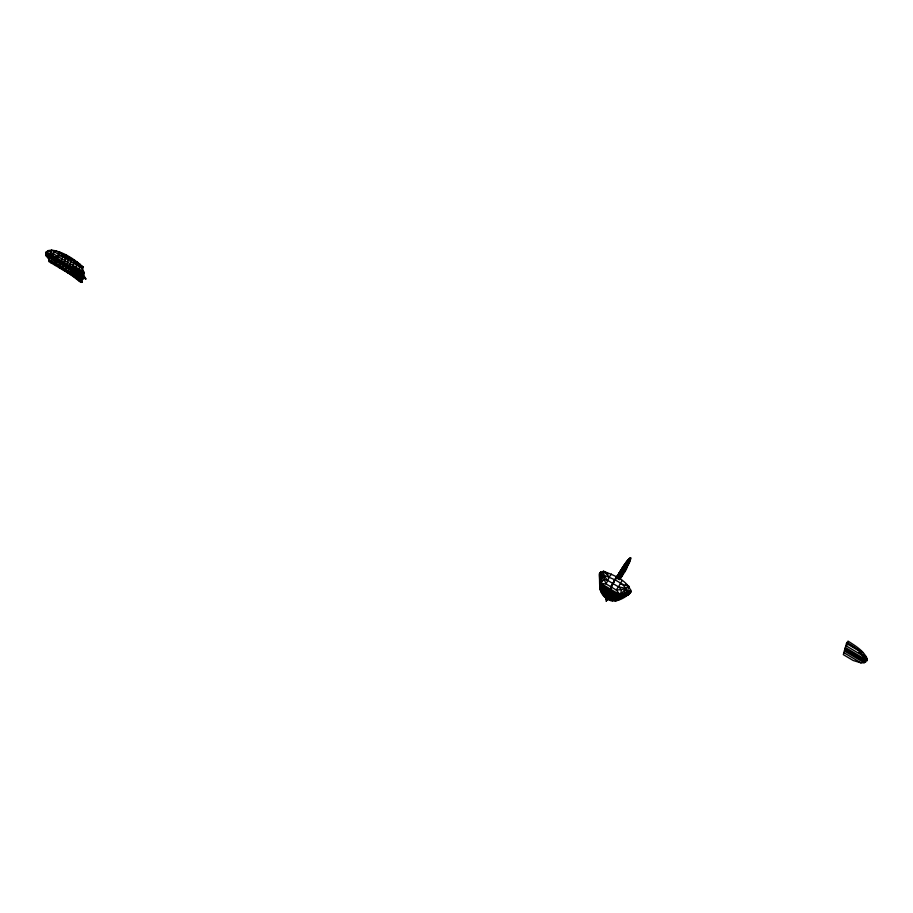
<?xml version="1.0" encoding="UTF-8"?>
<svg xmlns="http://www.w3.org/2000/svg" width="913" height="913" viewBox="0 0 913 913"><rect width="100%" height="100%" fill="white"/><g stroke="black" fill="none" stroke-linecap="round" stroke-linejoin="round"><path stroke-width="1.37" d="M628.749 594.466L618.055 599.841L600.103 589.147L599.681 577.495L600.674 575.977L603.39 575.042C610.923 578.112 631.043 584.754 625.941 595.63L619.151 598.894L599.773 587.344L599.533 573.569C600.058 582.072 597.707 592.24 605.878 598.072C613.456 604.84 626.204 598.004 631.088 591.487C627.277 580.28 613.901 575.19 603.607 571.321L600.594 572.086L599.533 573.569L599.887 588.417L618.558 599.544L630.187 593.165L619.676 598.049L617.542 600.434L600.183 590.095L600.286 583.236M599.579 574.928L599.887 588.417M599.773 587.344L600.594 572.086L599.887 584.925L620.235 597.045L630.883 592.24L618.558 599.544M625.588 584.411L629.057 586.477L625.725 588.337L623.488 595.527L619.676 598.049L599.807 586.214L599.67 576.137L600.103 589.147M81.702 282.448L78.815 280.725L83.3 267.132C74.261 259.224 63.67 251.703 51.516 250.128L48.72 261.483L82.227 281.455L82.136 282.083L80.812 282.334L56.001 263.537L54.221 260.502L54.278 257.774C58.215 253.78 64.458 256.644 68.772 258.482M610.067 590.985L607.225 598.106L605.867 599.259L609.736 592.126M619.676 598.049L620.384 595.025L616.229 589.992L606.141 583.978L604.075 579.287L603.607 571.321L608.229 574.072M608.412 596.851L606.209 601.051L607.761 599.19L611.311 585.872L623.784 565.455L627.71 560.091L630.598 557.695L629.491 562.397L626.923 567.384L619.197 579.527M600.103 584.183L600.674 575.977L603.607 571.321L609.302 576.936L606.141 583.978L600.754 583.339L600.103 584.183L620.441 596.303L631.088 591.487M74.524 260.171L74.101 261.654L79.842 265.968L83.243 270.522L84.247 273.421L82.569 279.367L81.588 279.561L48.743 260M50.934 262.807L54.392 250.527M55.442 265.5L59.162 251.862L80.264 264.439L76.293 278.602L82.136 282.083M59.436 267.874L63.442 253.631M62.312 269.586L66.352 255.195M65.177 271.287L69.251 256.758M67.836 272.873L71.887 258.47M70.506 274.459L74.101 261.654M73.394 276.536L77.434 262.157M80.812 282.334L81.588 279.561L82.227 281.455M608.617 593.256L615.373 578.774M617.211 575.761L614.951 580.291M618.831 573.159L617.302 578.602L630.598 557.695M620.452 570.545L618.386 577.906L630.837 558.311M622.118 568L619.105 578.728L629.491 562.397M623.784 565.455L619.779 579.698L626.375 569.335L629.514 558.174L616.857 578.066M622.164 575.955L626.033 562.294L613.456 582.072L611.185 586.991M624.846 571.732L628.304 559.452M846.556 646.233L846.876 645.092M847.39 643.288L848.006 641.097C855.253 645.799 864.679 651.152 867.35 659.779L866.779 661.035L864.451 659.654M625.725 588.337L621.491 589.672L616.229 589.992L618.489 586.842L625.725 588.337L620.384 595.025L621.491 589.672L618.489 586.842L607.579 580.348L603.39 575.042L600.754 583.339L620.384 595.025L630.837 590.106L627.391 593.142M607.887 598.745L606.631 600.708L607.225 598.106M618.489 586.842L622.141 580.44M600.035 580.691L603.39 575.042M620.144 578.408L624.538 570.191L625.234 566.128L619.973 572.257M623.488 595.527L621.673 597.935L618.055 599.841M611.311 585.872L627.71 560.091M609.302 591.179L610.569 589.182M608.549 592.948L610.272 590.243M618.626 578.157L630.7 559.178M606.974 597.034L609.462 593.119M618.352 579.15L630.187 560.525M605.867 599.259L609.222 593.975M606.791 598.529L608.857 595.265M606.883 598.894L608.606 596.189M606.209 601.051L608.047 598.152M82.569 279.367L48.937 259.326L45.912 255.549L45.65 252.639L48.047 250.619L51.516 250.128L82.273 268.445M609.302 576.936L611.448 574.072M71.168 272.074L82.307 278.705L83.962 278.214L85.89 278.933L83.334 275.075L45.65 252.639M620.441 596.303L623.579 593.473M623.693 594.774L627.208 591.784L629.057 586.477L620.589 583.658M625.941 595.63L616.366 600.811L600.834 591.567M617.542 600.434L626.911 594.865M619.151 598.894L627.185 593.884M864.086 662.735L865.581 662.028C863.618 652.806 854.545 646.701 846.796 642.375L843.338 654.644L853.13 660.476L860.993 662.872L864.086 662.735L844.365 650.992M628.053 594.648L623.556 596.714L629.536 593.929L620.11 598.506L618.352 598.54M607.579 580.348L604.075 579.287L600.754 583.339L600.754 579.869M850.95 645.411L862.819 652.475M846.477 643.482L858.517 650.661M859.11 652.373L866.448 656.744M845.86 645.674L863.173 655.99M862.386 655.66L867.247 658.57M862.671 656.995L867.35 659.779M845.358 647.488L865.033 659.209M845.039 648.629L865.147 660.613M844.753 649.622L865.581 662.028M843.897 652.692L860.993 662.872M55.784 250.744L83.3 267.132M48.047 250.619L83.779 271.903M72.72 266.562L84.247 273.421M46.278 251.668L83.562 273.889M45.753 253.86L84.715 277.073M71.636 270.431L85.89 278.933M45.912 255.549L83.962 278.214M71.317 271.583L83.425 278.796M601.416 592.685L615.408 601.028M603.447 595.402L612.657 600.891M604.703 596.851L611.059 600.628M600.389 578.169L599.978 577.324L600.309 581.969L599.967 581.159M600.24 585.769L599.681 577.495M599.738 572.816L599.887 576.754M599.784 582.745L599.807 586.214"/></g></svg>
